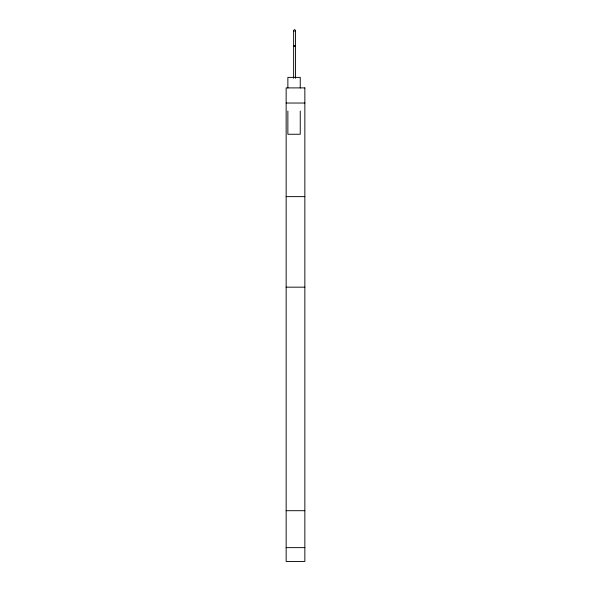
<?xml version="1.0" encoding="UTF-8"?>
<svg xmlns="http://www.w3.org/2000/svg" width="591" height="591" viewBox="0 0 591 591"><rect width="100%" height="100%" fill="white"/><g stroke="black" fill="none" stroke-linecap="round" stroke-linejoin="round"><path stroke-width="0.89" d="M293.624 78.263L293.624 30.518L294.599 29.55L295.559 30.533L295.559 78.263M295.559 30.533L295.271 31.22M286.147 103.033L304.853 103.033M286.147 196.633L304.853 196.633M286.147 287.167L304.853 287.167M286.147 510.698L304.853 510.698M286.147 547.635L304.853 547.635M294.096 31.367L293.624 30.518M300.243 88L300.243 77.384L287.869 77.384L287.869 88M300.243 111.042L300.243 134.253L287.869 134.253L287.869 111.042M293.661 45.965L295.559 45.995L293.661 45.965M304.853 87.896L286.147 87.896L286.147 561.45L304.853 561.45L304.853 87.896"/></g></svg>
